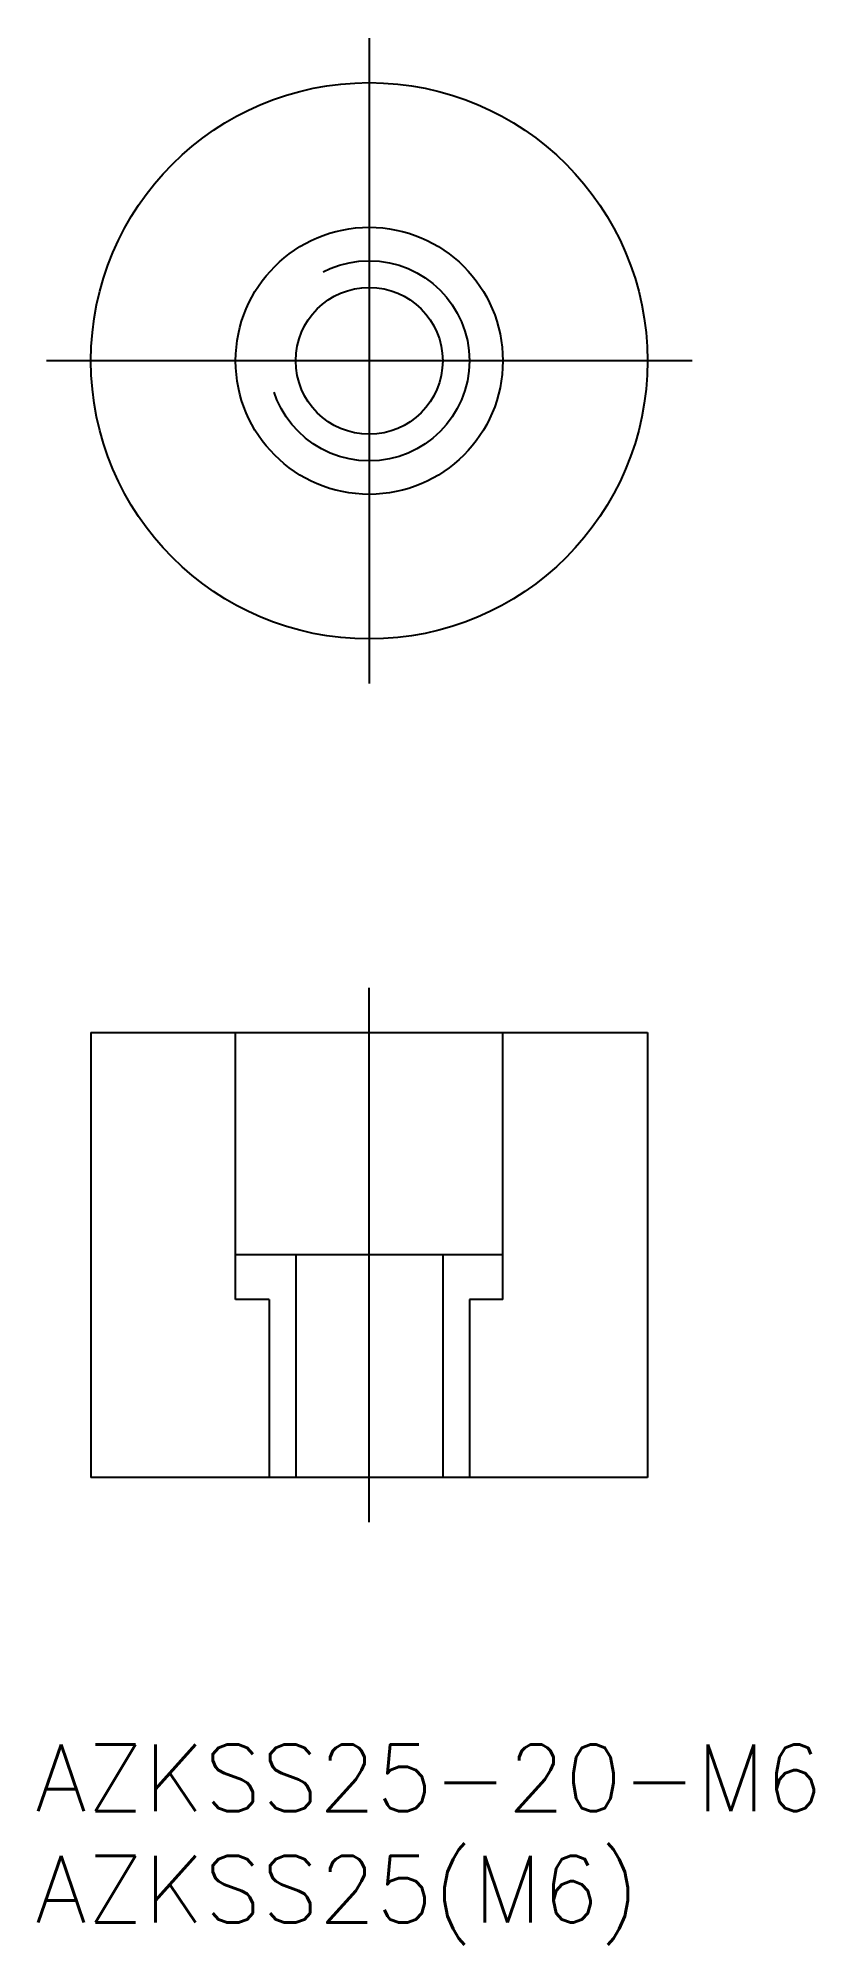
# Model space of a CAD drawing. Extents: x -14.9 to 20, y -71.2 to 14.5.
import ezdxf

# ---------------------------------------------------------------- set-up
doc = ezdxf.new("R2010")
doc.units = 0
doc.linetypes.add('CENTER', pattern=[50.8, 31.75, -6.35, 6.35, -6.35])
doc.linetypes.add('DASHED', pattern=[19.05, 12.7, -6.35])
doc.layers.get('0').update_dxf_attribs({"linetype": 'CONTINUOUS'})
doc.layers.add('CENTER', color=1, linetype='CENTER')
doc.styles.get("Standard").update_dxf_attribs({"font": 'txt.shx', "height": 3, "bigfont": 'bigfont.shx'})

# ---------------------------------------------------------------- blocks, each defined once
blk = doc.blocks.new('*U11')
at = {"color": 7, "linetype": 'CONTINUOUS'}
blk.add_text('AZKSS25-20-M6', height=3, dxfattribs=at).set_placement((-15, -65.18))
blk = doc.blocks.new('*U12')
at = {"color": 7, "linetype": 'CONTINUOUS'}
blk.add_text('AZKSS25(M6)', height=3, dxfattribs=at).set_placement((-15, -70.18))

msp = doc.modelspace()

# ---------------------------------------------------------------- linework, layer by layer
at = {"color": 7, "linetype": 'CONTINUOUS'}
for p, q in [((-12.5, -30.18), (12.5, -30.18)), ((-12.5, -30.18), (-12.5, -50.18)), ((-6, -42.18), (-6, -30.18)), ((6, -42.18), (6, -30.18)), ((12.5, -30.18), (12.5, -50.18)), ((6, -40.18), (-6, -40.18)), ((-3.3, -40.18), (-3.3, -50.18)), ((3.3, -40.18), (3.3, -50.18)), ((-4.5, -42.18), (-6, -42.18)), ((-4.5, -42.18), (-4.5, -50.18)), ((6, -42.18), (4.5, -42.18)), ((4.5, -42.18), (4.5, -50.18)), ((12.5, -50.18), (-12.5, -50.18))]:
    msp.add_line(p, q, dxfattribs=at)
for radius in [12.5, 6, 3.3]:
    msp.add_circle((0, 0), radius, dxfattribs=at)
at = {"color": 3, "linetype": 'DASHED'}
msp.add_circle((0, 0), 4.5, dxfattribs=at)
at = {"layer": 'CENTER', "color": 1, "linetype": 'CENTER'}
for p, q in [((0, 14.5), (0, -14.5)), ((14.5, 0), (-14.5, 0)), ((0, -52.18), (0, -28.18))]:
    msp.add_line(p, q, dxfattribs=at)

# ---------------------------------------------------------------- block references
at = {"color": 7, "linetype": 'CONTINUOUS'}
for name in ['*U11', '*U12']:
    msp.add_blockref(name, (0, 0), dxfattribs=at)

doc.saveas('drawing.dxf')
